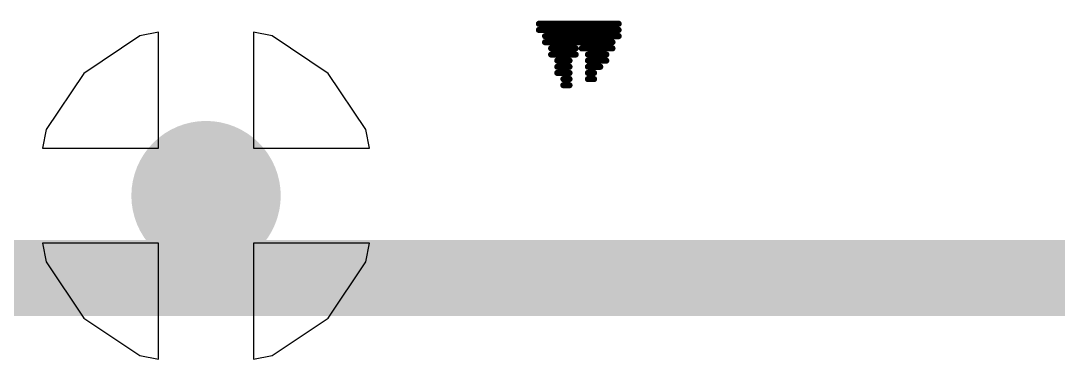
# Model space of a CAD drawing. Header units: millimetres. Extents: x 0.26 to 7.33, y 1.06 to 4.59.
# Drawn here: x 1.7535 to 1.8628, y 2.1758 to 2.2114 of the extents above; entities that cross this region are included whole.
import ezdxf

# ---------------------------------------------------------------- set-up
doc = ezdxf.new("R2010")
doc.units = ezdxf.units.MM
doc.header["$MEASUREMENT"] = 0
for name, color, linetype in [('BottomLayer', 5, 'Continuous'), ('MultiLayer', 9, 'Continuous'), ('TopLayer', 1, 'Continuous'), ('TopOverlay', 2, 'Continuous'), ('ViaHoleLayer', 16, 'Continuous')]:
    doc.layers.add(name, color=color, linetype=linetype)

# ---------------------------------------------------------------- blocks, each defined once
blk = doc.blocks.new('MX150_20_PIN_29')
at = {"layer": 'TopOverlay', "const_width": 0.008}
blk.add_lwpolyline([(-1.08622, 0.2063), (1.0878, 0.2063)], dxfattribs=at)

msp = doc.modelspace()

# ---------------------------------------------------------------- linework, layer by layer
at = {"layer": 'BottomLayer'}
for p, q in [((1.76603, 2.20984), (1.76011, 2.20589)), ((1.768, 2.21023), (1.76603, 2.20984)), ((1.768, 2.198), (1.768, 2.21023)), ((1.77997, 2.20984), (1.778, 2.21023)), ((1.778, 2.21023), (1.778, 2.198)), ((1.78589, 2.20589), (1.77997, 2.20984)), ((1.76011, 2.20589), (1.75616, 2.19997)), ((1.78984, 2.19997), (1.78589, 2.20589)), ((1.75616, 2.19997), (1.75577, 2.198)), ((1.79023, 2.198), (1.78984, 2.19997)), ((1.75577, 2.198), (1.768, 2.198)), ((1.778, 2.198), (1.79023, 2.198)), ((1.768, 2.188), (1.75577, 2.188)), ((1.75577, 2.188), (1.75616, 2.18603)), ((1.768, 2.17577), (1.768, 2.188)), ((1.79023, 2.188), (1.778, 2.188)), ((1.778, 2.188), (1.778, 2.17577)), ((1.78984, 2.18603), (1.79023, 2.188)), ((1.75616, 2.18603), (1.76011, 2.18011)), ((1.78589, 2.18011), (1.78984, 2.18603)), ((1.76011, 2.18011), (1.76603, 2.17616)), ((1.77997, 2.17616), (1.78589, 2.18011)), ((1.76603, 2.17616), (1.768, 2.17577)), ((1.778, 2.17577), (1.77997, 2.17616))]:
    msp.add_line(p, q, dxfattribs=at)
at = {"layer": 'BottomLayer', "const_width": 0.00787}
msp.add_lwpolyline([(1.76906, 2.193, 1), (1.77694, 2.193, 1)], format="xyb", close=True, dxfattribs=at)
at = {"layer": 'MultiLayer', "const_width": 0.00787}
msp.add_lwpolyline([(1.76906, 2.193, 1), (1.77694, 2.193, 1)], format="xyb", close=True, dxfattribs=at)
at = {"layer": 'TopLayer'}
for p, q in [((1.76603, 2.20984), (1.76011, 2.20589)), ((1.768, 2.21023), (1.76603, 2.20984)), ((1.768, 2.198), (1.768, 2.21023)), ((1.77997, 2.20984), (1.778, 2.21023)), ((1.778, 2.21023), (1.778, 2.198)), ((1.78589, 2.20589), (1.77997, 2.20984)), ((1.76011, 2.20589), (1.75616, 2.19997)), ((1.78984, 2.19997), (1.78589, 2.20589)), ((1.75616, 2.19997), (1.75577, 2.198)), ((1.79023, 2.198), (1.78984, 2.19997)), ((1.75577, 2.198), (1.768, 2.198)), ((1.778, 2.198), (1.79023, 2.198)), ((1.768, 2.188), (1.75577, 2.188)), ((1.75577, 2.188), (1.75616, 2.18603)), ((1.768, 2.17577), (1.768, 2.188)), ((1.79023, 2.188), (1.778, 2.188)), ((1.778, 2.188), (1.778, 2.17577)), ((1.78984, 2.18603), (1.79023, 2.188)), ((1.75616, 2.18603), (1.76011, 2.18011)), ((1.78589, 2.18011), (1.78984, 2.18603)), ((1.76011, 2.18011), (1.76603, 2.17616)), ((1.77997, 2.17616), (1.78589, 2.18011)), ((1.76603, 2.17616), (1.768, 2.17577)), ((1.778, 2.17577), (1.77997, 2.17616))]:
    msp.add_line(p, q, dxfattribs=at)
at = {"layer": 'TopLayer', "const_width": 0.00787}
msp.add_lwpolyline([(1.76906, 2.193, 1), (1.77694, 2.193, 1)], format="xyb", close=True, dxfattribs=at)
at = {"layer": 'TopOverlay', "const_width": 0.000647}
for points in [[(1.80809, 2.21111), (1.81649, 2.21111)], [(1.80809, 2.21046), (1.81649, 2.21046)], [(1.80874, 2.20981), (1.81649, 2.20981)], [(1.80874, 2.20917), (1.81585, 2.20917)], [(1.80938, 2.20852), (1.81197, 2.20852)], [(1.81262, 2.20852), (1.81585, 2.20852)], [(1.80938, 2.20787), (1.81197, 2.20787)], [(1.81003, 2.20723), (1.81132, 2.20723)], [(1.81326, 2.20787), (1.8152, 2.20787)], [(1.81326, 2.20723), (1.8152, 2.20723)], [(1.81003, 2.20658), (1.81132, 2.20658)], [(1.81003, 2.20593), (1.81132, 2.20593)], [(1.81326, 2.20658), (1.81455, 2.20658)], [(1.81326, 2.20593), (1.81391, 2.20593)], [(1.81068, 2.20529), (1.81132, 2.20529)], [(1.81326, 2.20529), (1.81391, 2.20529)], [(1.81068, 2.20464), (1.81132, 2.20464)]]:
    msp.add_lwpolyline(points, dxfattribs=at)
at = {"layer": 'TopOverlay', "const_width": 0.000323}
for points in [[(1.80793, 2.21111, 1), (1.80825, 2.21111, 1)], [(1.80793, 2.21046, 1), (1.80825, 2.21046, 1)], [(1.81633, 2.21111, 1), (1.81666, 2.21111, 1)], [(1.81633, 2.21046, 1), (1.81666, 2.21046, 1)], [(1.80858, 2.20981, 1), (1.8089, 2.20981, 1)], [(1.80858, 2.20917, 1), (1.8089, 2.20917, 1)], [(1.81569, 2.20917, 1), (1.81601, 2.20917, 1)], [(1.81633, 2.20981, 1), (1.81666, 2.20981, 1)], [(1.80922, 2.20852, 1), (1.80954, 2.20852, 1)], [(1.81181, 2.20852, 1), (1.81213, 2.20852, 1)], [(1.81245, 2.20852, 1), (1.81278, 2.20852, 1)], [(1.81569, 2.20852, 1), (1.81601, 2.20852, 1)], [(1.80922, 2.20787, 1), (1.80954, 2.20787, 1)], [(1.80987, 2.20723, 1), (1.81019, 2.20723, 1)], [(1.81116, 2.20723, 1), (1.81148, 2.20723, 1)], [(1.81181, 2.20787, 1), (1.81213, 2.20787, 1)], [(1.8131, 2.20787, 1), (1.81342, 2.20787, 1)], [(1.8131, 2.20723, 1), (1.81342, 2.20723, 1)], [(1.81504, 2.20787, 1), (1.81536, 2.20787, 1)], [(1.81504, 2.20723, 1), (1.81536, 2.20723, 1)], [(1.80987, 2.20658, 1), (1.81019, 2.20658, 1)], [(1.80987, 2.20593, 1), (1.81019, 2.20593, 1)], [(1.81116, 2.20658, 1), (1.81148, 2.20658, 1)], [(1.81116, 2.20593, 1), (1.81148, 2.20593, 1)], [(1.8131, 2.20658, 1), (1.81342, 2.20658, 1)], [(1.8131, 2.20593, 1), (1.81342, 2.20593, 1)], [(1.81375, 2.20593, 1), (1.81407, 2.20593, 1)], [(1.81439, 2.20658, 1), (1.81472, 2.20658, 1)], [(1.81051, 2.20529, 1), (1.81084, 2.20529, 1)], [(1.81116, 2.20529, 1), (1.81148, 2.20529, 1)], [(1.8131, 2.20529, 1), (1.81342, 2.20529, 1)], [(1.81375, 2.20529, 1), (1.81407, 2.20529, 1)], [(1.81051, 2.20464, 1), (1.81084, 2.20464, 1)], [(1.81116, 2.20464, 1), (1.81148, 2.20464, 1)]]:
    msp.add_lwpolyline(points, format="xyb", close=True, dxfattribs=at)
at = {"layer": 'ViaHoleLayer', "const_width": 0.00591}
msp.add_lwpolyline([(1.77005, 2.193, 1), (1.77595, 2.193, 1)], format="xyb", close=True, dxfattribs=at)

# ---------------------------------------------------------------- block references
at = {"rotation": 360}
msp.add_blockref('MX150_20_PIN_29', (1.53868, 1.97803), dxfattribs=at)

doc.saveas('drawing.dxf')
